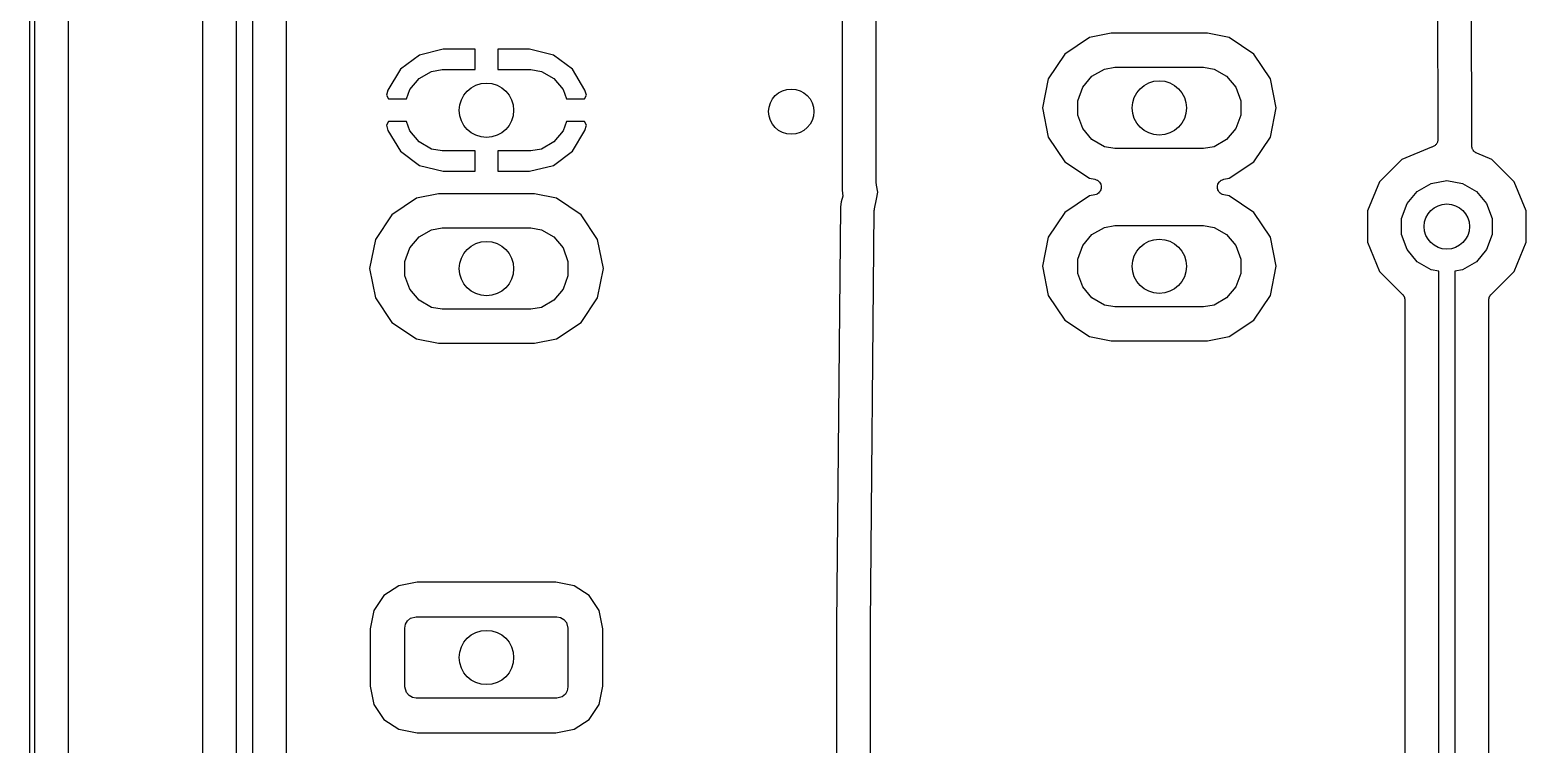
# Model space of a CAD drawing. Extents: x 81 to 178, y -172 to -32.
# Drawn here: x 81.48 to 114.53, y -113.42 to -97.63 of the extents above; entities that cross this region are included whole.
import ezdxf

# ---------------------------------------------------------------- set-up
doc = ezdxf.new("R2010")
doc.units = 0
doc.header["$MEASUREMENT"] = 0
doc.layers.add('BLACK', color=7, linetype='CONTINUOUS')

msp = doc.modelspace()

# ---------------------------------------------------------------- linework, layer by layer
at = {"layer": 'BLACK', "linetype": 'CONTINUOUS'}
for p, q in [((81.484, -172.076), (81.484, -32.0128)), ((81.584, -32.054), (81.584, -172.035)), ((82.334, -171.11), (82.334, -32.979)), ((112.397, -43.7555), (112.578, -100.055)), ((113.329, -100.199), (113.226, -68.271)), ((86.048, -138.666), (86.048, -70.4529)), ((86.398, -70.6779), (86.398, -138.602)), ((85.298, -70.8274), (85.298, -138.566)), ((87.148, -138.218), (87.148, -71.5655)), ((99.425, -96.9519), (99.425, -101.175)), ((100.175, -101.029), (100.175, -96.9562)), ((105.363, -97.709), (104.882, -97.8047)), ((107.489, -97.709), (105.363, -97.709)), ((107.97, -97.8047), (107.489, -97.709)), ((90.6136, -98.0603), (90.0904, -98.1914)), ((91.317, -98.0603), (90.6136, -98.0603)), ((91.317, -98.5103), (91.317, -98.0603)), ((91.817, -98.0603), (91.817, -98.5103)), ((92.5204, -98.0603), (91.817, -98.0603)), ((93.0436, -98.1914), (92.5204, -98.0603)), ((104.882, -97.8047), (104.336, -98.1694)), ((108.516, -98.1694), (107.97, -97.8047)), ((90.0904, -98.1914), (89.6678, -98.5048)), ((93.4662, -98.5048), (93.0436, -98.1914)), ((104.336, -98.1694), (103.972, -98.7152)), ((105.213, -98.5002), (105.447, -98.459)), ((105.447, -98.459), (107.405, -98.459)), ((107.405, -98.459), (107.639, -98.5002)), ((108.88, -98.7152), (108.516, -98.1694)), ((89.6678, -98.5048), (89.3919, -98.9653)), ((89.8756, -98.9533), (90.0796, -98.7102)), ((90.0796, -98.7102), (90.3544, -98.5515)), ((90.3544, -98.5515), (90.5883, -98.5103)), ((90.5883, -98.5103), (91.317, -98.5103)), ((91.817, -98.5103), (92.5457, -98.5103)), ((92.5457, -98.5103), (92.7796, -98.5515)), ((92.7796, -98.5515), (93.0544, -98.7102)), ((93.0544, -98.7102), (93.2584, -98.9533)), ((93.7421, -98.9653), (93.4662, -98.5048)), ((103.972, -98.7152), (103.844, -99.359)), ((104.735, -98.9021), (104.939, -98.6589)), ((104.939, -98.6589), (105.213, -98.5002)), ((107.639, -98.5002), (107.913, -98.6589)), ((107.913, -98.6589), (108.117, -98.9021)), ((109.008, -99.359), (108.88, -98.7152)), ((89.3919, -98.9653), (89.3614, -99.0771)), ((89.3614, -99.0771), (89.4055, -99.1603)), ((89.8002, -99.1603), (89.8756, -98.9533)), ((93.2584, -98.9533), (93.3338, -99.1603)), ((93.7285, -99.1603), (93.7726, -99.0771)), ((93.7726, -99.0771), (93.7421, -98.9653)), ((104.626, -99.2003), (104.735, -98.9021)), ((108.117, -98.9021), (108.226, -99.2003)), ((89.4055, -99.1603), (89.8002, -99.1603)), ((93.3338, -99.1603), (93.7285, -99.1603)), ((103.844, -99.359), (103.972, -100.003)), ((104.626, -99.5177), (104.626, -99.2003)), ((108.226, -99.2003), (108.226, -99.5177)), ((108.88, -100.003), (109.008, -99.359)), ((89.4055, -99.6603), (89.3614, -99.7435)), ((89.3614, -99.7435), (89.3919, -99.8553)), ((89.8002, -99.6603), (89.4055, -99.6603)), ((89.8756, -99.8672), (89.8002, -99.6603)), ((93.3338, -99.6603), (93.2584, -99.8672)), ((93.7285, -99.6603), (93.3338, -99.6603)), ((93.7726, -99.7435), (93.7285, -99.6603)), ((93.7421, -99.8553), (93.7726, -99.7435)), ((104.735, -99.8159), (104.626, -99.5177)), ((108.226, -99.5177), (108.117, -99.8159)), ((89.3919, -99.8553), (89.6678, -100.316)), ((90.0796, -100.11), (89.8756, -99.8672)), ((90.3544, -100.269), (90.0796, -100.11)), ((93.0544, -100.11), (92.7796, -100.269)), ((93.2584, -99.8672), (93.0544, -100.11)), ((93.4662, -100.316), (93.7421, -99.8553)), ((103.972, -100.003), (104.336, -100.549)), ((104.939, -100.059), (104.735, -99.8159)), ((105.213, -100.218), (104.939, -100.059)), ((107.913, -100.059), (107.639, -100.218)), ((108.117, -99.8159), (107.913, -100.059)), ((108.516, -100.549), (108.88, -100.003)), ((112.568, -100.115), (112.56, -100.129)), ((112.57, -100.101), (112.568, -100.115)), ((112.576, -100.086), (112.57, -100.101)), ((112.578, -100.055), (112.576, -100.071)), ((112.576, -100.071), (112.576, -100.086)), ((89.6678, -100.316), (90.0904, -100.629)), ((90.5883, -100.31), (90.3544, -100.269)), ((91.317, -100.31), (90.5883, -100.31)), ((91.317, -100.76), (91.317, -100.31)), ((92.5457, -100.31), (91.817, -100.31)), ((91.817, -100.31), (91.817, -100.76)), ((92.7796, -100.269), (92.5457, -100.31)), ((93.0436, -100.629), (93.4662, -100.316)), ((105.447, -100.259), (105.213, -100.218)), ((107.405, -100.259), (105.447, -100.259)), ((107.639, -100.218), (107.405, -100.259)), ((112.438, -100.227), (111.785, -100.497)), ((112.448, -100.223), (112.438, -100.227)), ((112.463, -100.22), (112.448, -100.223)), ((112.477, -100.213), (112.463, -100.22)), ((112.491, -100.207), (112.477, -100.213)), ((112.503, -100.198), (112.491, -100.207)), ((112.516, -100.19), (112.503, -100.198)), ((112.526, -100.178), (112.516, -100.19)), ((112.538, -100.168), (112.526, -100.178)), ((112.545, -100.155), (112.538, -100.168)), ((112.555, -100.143), (112.545, -100.155)), ((112.56, -100.129), (112.555, -100.143)), ((113.331, -100.21), (113.329, -100.199)), ((113.33, -100.222), (113.331, -100.21)), ((113.336, -100.24), (113.33, -100.222)), ((113.339, -100.259), (113.336, -100.24)), ((113.345, -100.269), (113.339, -100.259)), ((113.348, -100.28), (113.345, -100.269)), ((113.36, -100.295), (113.348, -100.28)), ((113.37, -100.312), (113.36, -100.295)), ((113.379, -100.319), (113.37, -100.312)), ((113.385, -100.328), (113.379, -100.319)), ((113.402, -100.338), (113.385, -100.328)), ((113.417, -100.351), (113.402, -100.338)), ((113.427, -100.354), (113.417, -100.351)), ((113.437, -100.36), (113.427, -100.354)), ((113.767, -100.497), (113.437, -100.36)), ((90.0904, -100.629), (90.6136, -100.76)), ((90.6136, -100.76), (91.317, -100.76)), ((91.817, -100.76), (92.5204, -100.76)), ((92.5204, -100.76), (93.0436, -100.629)), ((104.336, -100.549), (104.882, -100.913)), ((107.97, -100.913), (108.516, -100.549)), ((111.785, -100.497), (111.292, -100.99)), ((114.26, -100.99), (113.767, -100.497)), ((100.178, -101.046), (100.175, -101.029)), ((100.178, -101.064), (100.178, -101.046)), ((100.209, -101.219), (100.178, -101.064)), ((104.882, -100.913), (105.003, -100.937)), ((105.003, -100.937), (105.028, -100.947)), ((105.028, -100.947), (105.053, -100.956)), ((105.053, -100.956), (105.056, -100.958)), ((105.056, -100.958), (105.06, -100.959)), ((105.06, -100.959), (105.08, -100.977)), ((105.08, -100.977), (105.101, -100.994)), ((105.101, -100.994), (105.103, -100.997)), ((105.103, -100.997), (105.106, -100.999)), ((105.106, -100.999), (105.119, -101.023)), ((105.119, -101.023), (105.132, -101.046)), ((105.132, -101.046), (105.133, -101.049)), ((105.133, -101.049), (105.135, -101.053)), ((105.135, -101.053), (105.139, -101.079)), ((105.139, -101.079), (105.144, -101.105)), ((105.144, -101.105), (105.144, -101.109)), ((107.708, -101.105), (107.713, -101.079)), ((107.708, -101.109), (107.708, -101.105)), ((107.713, -101.079), (107.717, -101.053)), ((107.717, -101.053), (107.719, -101.049)), ((107.719, -101.049), (107.72, -101.046)), ((107.72, -101.046), (107.734, -101.023)), ((107.734, -101.023), (107.746, -100.999)), ((107.746, -100.999), (107.749, -100.997)), ((107.749, -100.997), (107.751, -100.994)), ((107.751, -100.994), (107.772, -100.977)), ((107.772, -100.977), (107.792, -100.959)), ((107.792, -100.959), (107.796, -100.958)), ((107.796, -100.958), (107.799, -100.956)), ((107.799, -100.956), (107.824, -100.947)), ((107.824, -100.947), (107.849, -100.937)), ((107.849, -100.937), (107.97, -100.913)), ((111.292, -100.99), (111.026, -101.633)), ((112.123, -101.203), (112.429, -101.027)), ((112.429, -101.027), (112.776, -100.966)), ((112.776, -100.966), (113.123, -101.027)), ((113.123, -101.027), (113.429, -101.203)), ((114.526, -101.633), (114.26, -100.99)), ((90.0232, -101.356), (89.4774, -101.721)), ((90.5045, -101.26), (90.0232, -101.356)), ((92.6295, -101.26), (90.5045, -101.26)), ((93.1108, -101.356), (92.6295, -101.26)), ((93.6566, -101.721), (93.1108, -101.356)), ((99.4022, -101.436), (99.3828, -101.546)), ((99.4366, -101.308), (99.4022, -101.436)), ((99.425, -101.175), (99.4366, -101.308)), ((100.135, -101.59), (100.178, -101.374)), ((100.178, -101.374), (100.209, -101.219)), ((100.178, -101.374), (100.178, -101.374)), ((104.882, -101.305), (104.336, -101.669)), ((105.003, -101.281), (104.882, -101.305)), ((105.028, -101.271), (105.003, -101.281)), ((105.053, -101.262), (105.028, -101.271)), ((105.056, -101.26), (105.053, -101.262)), ((105.06, -101.259), (105.056, -101.26)), ((105.08, -101.241), (105.06, -101.259)), ((105.101, -101.224), (105.08, -101.241)), ((105.103, -101.221), (105.101, -101.224)), ((105.106, -101.219), (105.103, -101.221)), ((105.119, -101.195), (105.106, -101.219)), ((105.132, -101.172), (105.119, -101.195)), ((105.133, -101.169), (105.132, -101.172)), ((105.135, -101.165), (105.133, -101.169)), ((105.139, -101.139), (105.135, -101.165)), ((105.144, -101.113), (105.139, -101.139)), ((105.144, -101.109), (105.144, -101.113)), ((107.708, -101.113), (107.708, -101.109)), ((107.713, -101.139), (107.708, -101.113)), ((107.717, -101.165), (107.713, -101.139)), ((107.719, -101.169), (107.717, -101.165)), ((107.72, -101.172), (107.719, -101.169)), ((107.734, -101.195), (107.72, -101.172)), ((107.746, -101.219), (107.734, -101.195)), ((107.749, -101.221), (107.746, -101.219)), ((107.751, -101.224), (107.749, -101.221)), ((107.772, -101.241), (107.751, -101.224)), ((107.792, -101.259), (107.772, -101.241)), ((107.796, -101.26), (107.792, -101.259)), ((107.799, -101.262), (107.796, -101.26)), ((107.824, -101.271), (107.799, -101.262)), ((107.849, -101.281), (107.824, -101.271)), ((107.97, -101.305), (107.849, -101.281)), ((108.516, -101.669), (107.97, -101.305)), ((111.897, -101.473), (112.123, -101.203)), ((113.429, -101.203), (113.655, -101.473)), ((89.4774, -101.721), (89.1127, -102.266)), ((94.0213, -102.266), (93.6566, -101.721)), ((99.3828, -101.546), (99.298, -110.777)), ((100.048, -110.779), (100.132, -101.623)), ((100.132, -101.623), (100.135, -101.606)), ((100.135, -101.606), (100.135, -101.59)), ((104.336, -101.669), (103.972, -102.215)), ((108.88, -102.215), (108.516, -101.669)), ((111.026, -101.633), (111.026, -102.329)), ((111.776, -101.805), (111.897, -101.473)), ((113.655, -101.473), (113.776, -101.805)), ((114.526, -102.329), (114.526, -101.633)), ((90.0796, -102.21), (90.3544, -102.052)), ((90.3544, -102.052), (90.5883, -102.01)), ((90.5883, -102.01), (92.5457, -102.01)), ((92.5457, -102.01), (92.7796, -102.052)), ((92.7796, -102.052), (93.0544, -102.21)), ((104.939, -102.159), (105.213, -102)), ((105.213, -102), (105.447, -101.959)), ((105.447, -101.959), (107.405, -101.959)), ((107.405, -101.959), (107.639, -102)), ((107.639, -102), (107.913, -102.159)), ((111.776, -102.157), (111.776, -101.805)), ((113.776, -101.805), (113.776, -102.157)), ((89.1127, -102.266), (88.9847, -102.91)), ((89.8756, -102.453), (90.0796, -102.21)), ((93.0544, -102.21), (93.2584, -102.453)), ((94.1493, -102.91), (94.0213, -102.266)), ((103.972, -102.215), (103.844, -102.859)), ((104.626, -102.7), (104.735, -102.402)), ((104.735, -102.402), (104.939, -102.159)), ((107.913, -102.159), (108.117, -102.402)), ((108.117, -102.402), (108.226, -102.7)), ((109.008, -102.859), (108.88, -102.215)), ((111.026, -102.329), (111.292, -102.972)), ((111.897, -102.489), (111.776, -102.157)), ((113.776, -102.157), (113.655, -102.489)), ((114.26, -102.972), (114.526, -102.329)), ((89.767, -102.752), (89.8756, -102.453)), ((89.767, -103.069), (89.767, -102.752)), ((93.2584, -102.453), (93.367, -102.752)), ((93.367, -102.752), (93.367, -103.069)), ((104.626, -103.018), (104.626, -102.7)), ((108.226, -102.7), (108.226, -103.018)), ((112.123, -102.759), (111.897, -102.489)), ((112.429, -102.935), (112.123, -102.759)), ((113.429, -102.759), (113.123, -102.935)), ((113.655, -102.489), (113.429, -102.759)), ((88.9847, -102.91), (89.1127, -103.554)), ((89.8756, -103.367), (89.767, -103.069)), ((93.367, -103.069), (93.2584, -103.367)), ((94.0213, -103.554), (94.1493, -102.91)), ((103.844, -102.859), (103.972, -103.503)), ((104.735, -103.316), (104.626, -103.018)), ((108.226, -103.018), (108.117, -103.316)), ((108.88, -103.503), (109.008, -102.859)), ((111.292, -102.972), (111.8, -103.48)), ((112.601, -102.966), (112.429, -102.935)), ((112.601, -122.483), (112.601, -102.966)), ((113.123, -102.935), (112.951, -102.966)), ((112.951, -102.966), (112.951, -122.547)), ((113.752, -103.48), (114.26, -102.972)), ((90.0796, -103.61), (89.8756, -103.367)), ((93.2584, -103.367), (93.0544, -103.61)), ((104.939, -103.559), (104.735, -103.316)), ((108.117, -103.316), (107.913, -103.559)), ((89.1127, -103.554), (89.4774, -104.1)), ((90.3544, -103.769), (90.0796, -103.61)), ((93.0544, -103.61), (92.7796, -103.769)), ((93.6566, -104.1), (94.0213, -103.554)), ((103.972, -103.503), (104.336, -104.049)), ((105.213, -103.718), (104.939, -103.559)), ((105.447, -103.759), (105.213, -103.718)), ((107.639, -103.718), (107.405, -103.759)), ((107.913, -103.559), (107.639, -103.718)), ((108.516, -104.049), (108.88, -103.503)), ((111.8, -103.48), (111.804, -103.486)), ((111.804, -103.486), (111.81, -103.491)), ((111.81, -103.491), (111.821, -103.511)), ((111.821, -103.511), (111.835, -103.529)), ((111.835, -103.529), (111.837, -103.537)), ((111.837, -103.537), (111.84, -103.544)), ((111.84, -103.544), (111.844, -103.566)), ((111.844, -103.566), (111.85, -103.588)), ((111.85, -103.588), (111.85, -103.596)), ((111.85, -103.596), (111.851, -103.603)), ((111.851, -103.603), (111.851, -122.099)), ((113.701, -103.603), (113.702, -103.596)), ((113.701, -122.447), (113.701, -103.603)), ((113.702, -103.588), (113.708, -103.566)), ((113.702, -103.596), (113.702, -103.588)), ((113.708, -103.566), (113.712, -103.544)), ((113.712, -103.544), (113.715, -103.537)), ((113.715, -103.537), (113.717, -103.529)), ((113.717, -103.529), (113.731, -103.511)), ((113.731, -103.511), (113.742, -103.491)), ((113.742, -103.491), (113.748, -103.486)), ((113.748, -103.486), (113.752, -103.48)), ((90.5883, -103.81), (90.3544, -103.769)), ((92.5457, -103.81), (90.5883, -103.81)), ((92.7796, -103.769), (92.5457, -103.81)), ((104.336, -104.049), (104.882, -104.413)), ((107.405, -103.759), (105.447, -103.759)), ((107.97, -104.413), (108.516, -104.049)), ((89.4774, -104.1), (90.0232, -104.465)), ((93.1108, -104.465), (93.6566, -104.1)), ((90.0232, -104.465), (90.5045, -104.56)), ((90.5045, -104.56), (92.6295, -104.56)), ((92.6295, -104.56), (93.1108, -104.465)), ((104.882, -104.413), (105.363, -104.509)), ((105.363, -104.509), (107.489, -104.509)), ((107.489, -104.509), (107.97, -104.413)), ((89.6287, -109.919), (89.2995, -110.139)), ((90.0342, -109.838), (89.6287, -109.919)), ((93.0998, -109.838), (90.0342, -109.838)), ((93.5053, -109.919), (93.0998, -109.838)), ((93.8345, -110.139), (93.5053, -109.919)), ((89.2995, -110.139), (89.0795, -110.468)), ((94.0545, -110.468), (93.8345, -110.139)), ((89.0795, -110.468), (88.9989, -110.873)), ((89.8255, -110.695), (89.892, -110.639)), ((89.892, -110.639), (90.017, -110.606)), ((90.017, -110.606), (93.117, -110.606)), ((93.117, -110.606), (93.2025, -110.621)), ((93.2025, -110.621), (93.2777, -110.664)), ((93.2777, -110.664), (93.3335, -110.731)), ((94.1351, -110.873), (94.0545, -110.468)), ((88.9989, -110.873), (88.9989, -112.139)), ((89.767, -110.856), (89.7821, -110.77)), ((89.767, -112.156), (89.767, -110.856)), ((89.7821, -110.77), (89.8255, -110.695)), ((93.3335, -110.731), (93.367, -110.856)), ((93.367, -110.856), (93.367, -112.156)), ((94.1351, -112.139), (94.1351, -110.873)), ((99.298, -110.777), (99.298, -132.184)), ((100.048, -110.78), (100.048, -110.779)), ((100.048, -110.781), (100.048, -110.78)), ((100.048, -131.965), (100.048, -110.781)), ((88.9989, -112.139), (89.0795, -112.544)), ((89.8005, -112.281), (89.767, -112.156)), ((89.8563, -112.348), (89.8005, -112.281)), ((93.3085, -112.317), (93.242, -112.373)), ((93.3519, -112.242), (93.3085, -112.317)), ((93.367, -112.156), (93.3519, -112.242)), ((94.0545, -112.544), (94.1351, -112.139)), ((89.0795, -112.544), (89.2995, -112.873)), ((89.9315, -112.391), (89.8563, -112.348)), ((90.017, -112.406), (89.9315, -112.391)), ((93.117, -112.406), (90.017, -112.406)), ((93.242, -112.373), (93.117, -112.406)), ((93.8345, -112.873), (94.0545, -112.544)), ((89.2995, -112.873), (89.6287, -113.093)), ((93.5053, -113.093), (93.8345, -112.873)), ((89.6287, -113.093), (90.0342, -113.174)), ((90.0342, -113.174), (93.0998, -113.174)), ((93.0998, -113.174), (93.5053, -113.093))]:
    msp.add_line(p, q, dxfattribs=at)
at = {"layer": 'BLACK'}
for centre, radius in [((106.426, -99.359), 0.6), ((106.426, -99.359), 0.6), ((91.567, -99.4103), 0.6), ((91.567, -99.4103), 0.6), ((98.298, -99.441), 0.5), ((112.776, -101.981), 0.5), ((91.567, -102.91), 0.6), ((91.567, -102.91), 0.6), ((106.426, -102.859), 0.6), ((106.426, -102.859), 0.6), ((91.567, -111.506), 0.6), ((91.567, -111.506), 0.6)]:
    msp.add_circle(centre, radius, dxfattribs=at)

doc.saveas('drawing.dxf')
